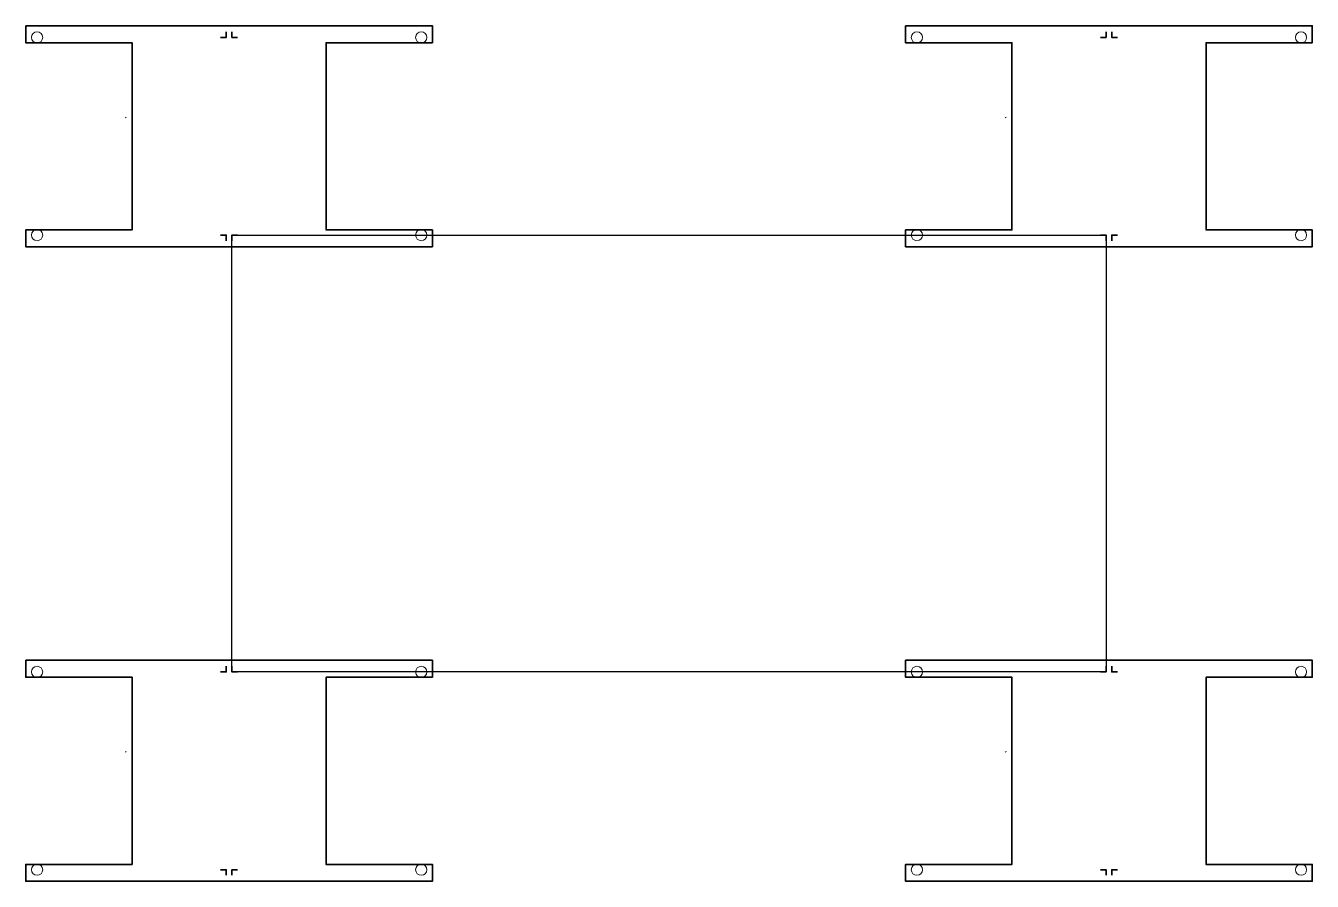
# Model space of a CAD drawing. Header units: inches. Extents: x 1698 to 1812, y 576 to 652.
import ezdxf

# ---------------------------------------------------------------- set-up
doc = ezdxf.new("R2010")
doc.units = ezdxf.units.IN
doc.header["$LTSCALE"] = 50
doc.header["$MEASUREMENT"] = 0
for name, color, linetype, lineweight in [('CLAMPS', 4, 'Continuous', 9), ('E-PANELS', 140, 'Continuous', 30), ('E3-ECOFEET', 254, 'Continuous', 35)]:
    doc.layers.add(name, color=color, linetype=linetype, lineweight=lineweight)
doc.layers.add('T-PICS', color=7, linetype='Continuous')

# ---------------------------------------------------------------- blocks, each defined once
blk = doc.blocks.new('sw315 10deg')
at = {"layer": 'E-PANELS'}
blk.add_lwpolyline([(1854.97, 609.19), (1932.36, 609.19), (1932.36, 570.53), (1854.97, 570.53)], close=True, dxfattribs=at)
blk = doc.blocks.new('*U2')
at = {"layer": 'E3-ECOFEET', "color": 5}
for points in [[(0, 0), (0, -1.5), (9.41, -1.5), (9.41, -18.06), (0, -18.06), (0, -19.56), (36, -19.56), (36, -18.06), (26.59, -18.06), (26.59, -1.5), (36, -1.5), (36, 0), (0, 0)], [(8.84, -8.08), (8.88, -8.14)]]:
    blk.add_lwpolyline(points, dxfattribs=at)
at = {"layer": 'E3-ECOFEET'}
for points in [[(17.25, -1.03), (17.75, -1.03), (17.75, -0.53)], [(18.25, -0.53), (18.25, -1.03), (18.75, -1.03)], [(17.25, -18.53), (17.75, -18.53), (17.75, -19.03)], [(18.25, -19.03), (18.25, -18.53), (18.75, -18.53)]]:
    blk.add_lwpolyline(points, dxfattribs=at)
blk = doc.blocks.new('EF3 Clamp')
at = {"color": 30}
blk.add_circle((1499.08, 687.84), 0.5, dxfattribs=at)

msp = doc.modelspace()

# ---------------------------------------------------------------- block references
at = {"layer": 'CLAMPS'}
for p in [(200.33, -36.81), (234.33, -36.81), (278.21, -36.81), (312.21, -36.81), (200.33, -54.3), (234.33, -54.3), (278.21, -54.3), (312.21, -54.3), (200.33, -92.97), (234.33, -92.97), (278.21, -92.97), (312.21, -92.97), (200.33, -110.47), (234.33, -110.47), (278.21, -110.47), (312.21, -110.47)]:
    msp.add_blockref('EF3 Clamp', p, dxfattribs=at)
at = {"layer": 'E3-ECOFEET'}
for p in [(1698.4, 652.06), (1776.29, 652.06), (1698.4, 595.9), (1776.29, 595.9)]:
    msp.add_blockref('*U2', p, dxfattribs=at)
at = {"layer": 'T-PICS'}
msp.add_blockref('sw315 10deg', (-138.32, 24.35), dxfattribs=at)

doc.saveas('drawing.dxf')
